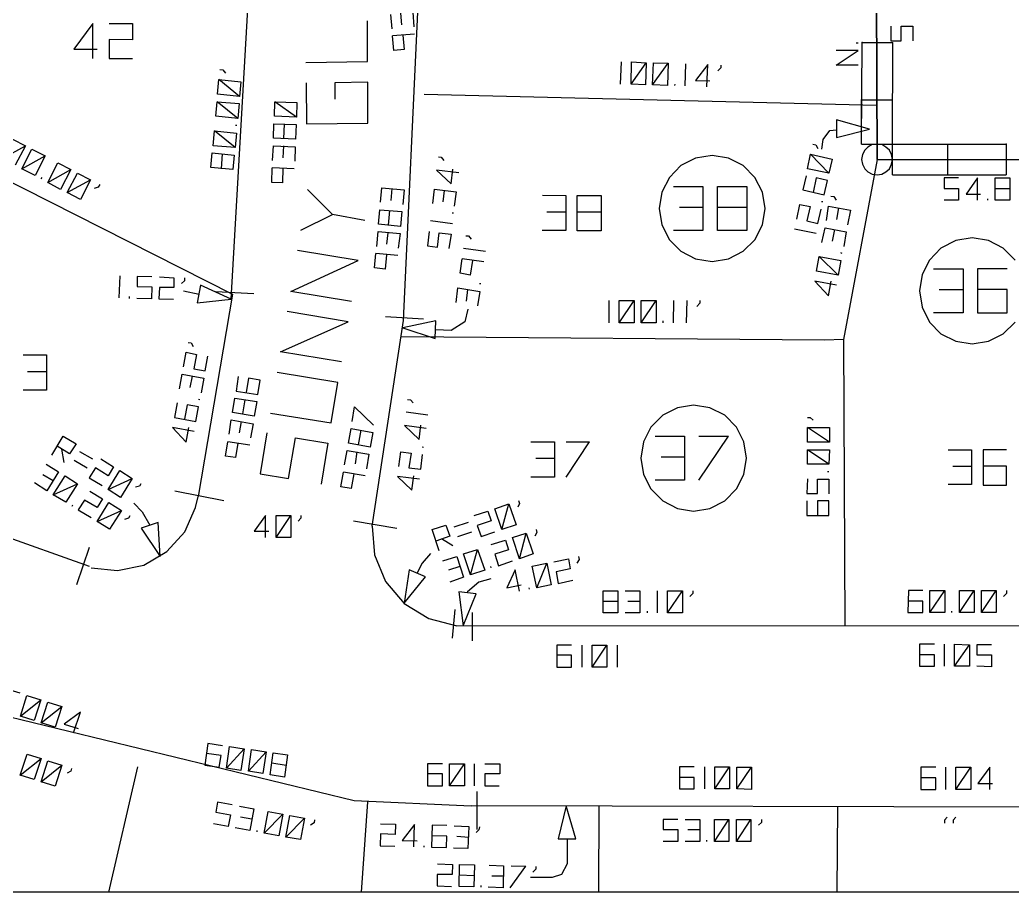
# Model space of a CAD drawing. Extents: x 1.49 to 9.44, y 2.38 to 6.36.
# Drawn here: x 3.867 to 6.119, y 2.378 to 4.355 of the extents above; entities that cross this region are included whole.
import ezdxf

# ---------------------------------------------------------------- set-up
doc = ezdxf.new("R2010")
doc.units = 0
doc.layers.get('0').update_dxf_attribs({"linetype": 'CONTINUOUS'})
for name, color, linetype in [('DIMENSIONS', 2, 'CONTINUOUS'), ('LOT-NOS', 1, 'CONTINUOUS'), ('LOTS', 3, 'CONTINUOUS'), ('PARCEL-NOS', 7, 'CONTINUOUS'), ('STREET-TXT', 5, 'CONTINUOUS'), ('STREETS', 6, 'CONTINUOUS')]:
    doc.layers.add(name, color=color, linetype=linetype)

msp = doc.modelspace()

# ---------------------------------------------------------------- linework, layer by layer
msp.add_line((7.024, 2.378), (1.517, 2.378))
at = {"layer": 'DIMENSIONS'}
for p, q in [((4.712, 4.335), (4.709, 4.368)), ((4.734, 4.344), (4.732, 4.371)), ((4.759, 4.373), (4.761, 4.34)), ((4.763, 4.323), (4.713, 4.319)), ((5.843, 4.341), (5.843, 4.308)), ((5.867, 4.308), (5.867, 4.341)), ((5.867, 4.341), (5.893, 4.341)), ((5.893, 4.341), (5.893, 4.308)), ((4.716, 4.286), (4.713, 4.319)), ((4.736, 4.321), (4.739, 4.288)), ((5.769, 4.303), (5.765, 4.303)), ((5.843, 4.308), (5.867, 4.308)), ((4.739, 4.288), (4.716, 4.286)), ((5.719, 4.253), (5.769, 4.286)), ((5.769, 4.286), (5.719, 4.286)), ((5.23, 4.21), (5.232, 4.26)), ((5.254, 4.21), (5.255, 4.26)), ((5.254, 4.21), (5.288, 4.258)), ((5.255, 4.26), (5.288, 4.258)), ((5.288, 4.258), (5.287, 4.208)), ((5.303, 4.208), (5.305, 4.258)), ((5.303, 4.208), (5.338, 4.257)), ((5.305, 4.258), (5.338, 4.257)), ((5.338, 4.257), (5.337, 4.207)), ((5.377, 4.206), (5.378, 4.256)), ((4.321, 4.243), (4.328, 4.242)), ((4.328, 4.242), (4.334, 4.235)), ((5.428, 4.254), (5.4, 4.218)), ((5.426, 4.204), (5.428, 4.254)), ((5.458, 4.247), (5.451, 4.24)), ((5.458, 4.253), (5.458, 4.247)), ((5.769, 4.253), (5.719, 4.253)), ((4.316, 4.187), (4.319, 4.22)), ((4.319, 4.22), (4.369, 4.215)), ((4.366, 4.182), (4.319, 4.22)), ((4.369, 4.215), (4.366, 4.182)), ((5.287, 4.208), (5.254, 4.21)), ((5.353, 4.207), (5.354, 4.21)), ((5.4, 4.218), (5.433, 4.217)), ((4.366, 4.182), (4.316, 4.187)), ((5.337, 4.207), (5.303, 4.208)), ((4.312, 4.137), (4.315, 4.17)), ((4.315, 4.17), (4.365, 4.166)), ((4.362, 4.132), (4.315, 4.17)), ((4.365, 4.166), (4.362, 4.132)), ((4.445, 4.137), (4.446, 4.17)), ((4.446, 4.17), (4.496, 4.168)), ((4.495, 4.135), (4.446, 4.17)), ((4.496, 4.168), (4.495, 4.135)), ((4.362, 4.132), (4.312, 4.137)), ((4.443, 4.087), (4.444, 4.12)), ((4.444, 4.12), (4.494, 4.118)), ((4.495, 4.135), (4.445, 4.137)), ((4.466, 4.086), (4.468, 4.12)), ((5.795, 4.108), (5.72, 4.129)), ((5.72, 4.129), (5.72, 4.089)), ((4.306, 4.07), (4.309, 4.104)), ((4.309, 4.104), (4.359, 4.099)), ((4.356, 4.066), (4.309, 4.104)), ((4.359, 4.099), (4.356, 4.066)), ((4.36, 4.116), (4.357, 4.116)), ((4.494, 4.118), (4.493, 4.085)), ((5.69, 4.084), (5.705, 4.105)), ((5.705, 4.105), (5.72, 4.106)), ((5.72, 4.089), (5.795, 4.108)), ((3.851, 4.085), (3.88, 4.07)), ((4.493, 4.085), (4.443, 4.087)), ((5.687, 4.062), (5.69, 4.084)), ((3.828, 4.041), (3.88, 4.07)), ((3.88, 4.07), (3.857, 4.026)), ((3.872, 4.018), (3.895, 4.062)), ((3.895, 4.062), (3.925, 4.047)), ((4.301, 4.021), (4.304, 4.054)), ((4.304, 4.054), (4.354, 4.049)), ((4.356, 4.066), (4.306, 4.07)), ((4.325, 4.018), (4.327, 4.052)), ((4.441, 4.037), (4.443, 4.07)), ((4.443, 4.07), (4.492, 4.068)), ((4.465, 4.043), (4.466, 4.07)), ((4.492, 4.068), (4.491, 4.035)), ((5.666, 4.074), (5.673, 4.072)), ((5.673, 4.072), (5.678, 4.064)), ((3.872, 4.018), (3.925, 4.047)), ((3.925, 4.047), (3.902, 4.003)), ((3.931, 3.987), (3.954, 4.031)), ((3.954, 4.031), (3.983, 4.016)), ((4.354, 4.049), (4.351, 4.016)), ((4.817, 4.045), (4.823, 4.044)), ((4.823, 4.044), (4.829, 4.037)), ((5.654, 4.018), (5.661, 4.051)), ((5.661, 4.051), (5.71, 4.04)), ((5.703, 4.008), (5.661, 4.051)), ((5.71, 4.04), (5.703, 4.008)), ((3.902, 4.003), (3.872, 4.018)), ((3.931, 3.987), (3.983, 4.016)), ((3.983, 4.016), (3.96, 3.971)), ((3.975, 3.964), (3.998, 4.008)), ((3.998, 4.008), (4.028, 3.993)), ((4.351, 4.016), (4.301, 4.021)), ((4.439, 3.987), (4.44, 4.02)), ((4.49, 4.018), (4.44, 4.02)), ((4.464, 4.02), (4.463, 3.986)), ((4.863, 4.009), (4.813, 4.015)), ((4.813, 4.015), (4.846, 3.984)), ((4.846, 3.984), (4.85, 4.017)), ((5.703, 4.008), (5.654, 4.018)), ((3.916, 3.995), (3.918, 3.998)), ((3.96, 3.971), (3.931, 3.987)), ((3.975, 3.964), (4.028, 3.993)), ((4.028, 3.993), (4.005, 3.948)), ((4.463, 3.986), (4.439, 3.987)), ((5.651, 4.002), (5.644, 3.97)), ((5.674, 3.997), (5.667, 3.964)), ((5.7, 3.991), (5.674, 3.997)), ((5.692, 3.959), (5.7, 3.991)), ((5.997, 3.997), (5.964, 3.997)), ((5.964, 3.997), (5.964, 3.973)), ((6.04, 3.997), (6.014, 3.96)), ((6.04, 3.947), (6.04, 3.997)), ((6.08, 3.997), (6.113, 3.997)), ((6.08, 3.947), (6.08, 3.997)), ((6.113, 3.997), (6.113, 3.947)), ((4.005, 3.948), (3.975, 3.964)), ((4.045, 3.976), (4.036, 3.973)), ((4.049, 3.982), (4.045, 3.976)), ((4.686, 3.942), (4.689, 3.975)), ((4.689, 3.975), (4.739, 3.97)), ((4.71, 3.946), (4.712, 3.973)), ((4.739, 3.97), (4.736, 3.937)), ((4.804, 3.939), (4.808, 3.972)), ((4.808, 3.972), (4.857, 3.966)), ((4.828, 3.943), (4.831, 3.969)), ((4.857, 3.966), (4.853, 3.933)), ((5.644, 3.97), (5.692, 3.959)), ((5.964, 3.973), (5.997, 3.973)), ((5.997, 3.973), (5.997, 3.947)), ((6.08, 3.973), (6.113, 3.973)), ((5.689, 3.943), (5.686, 3.943)), ((5.707, 3.956), (5.714, 3.955)), ((5.714, 3.955), (5.719, 3.947)), ((5.997, 3.947), (5.964, 3.947)), ((6.014, 3.96), (6.047, 3.96)), ((6.063, 3.947), (6.063, 3.95)), ((6.113, 3.947), (6.08, 3.947)), ((4.681, 3.892), (4.684, 3.925)), ((4.684, 3.925), (4.734, 3.921)), ((4.704, 3.89), (4.707, 3.923)), ((4.734, 3.921), (4.731, 3.887)), ((4.851, 3.917), (4.848, 3.917)), ((5.63, 3.904), (5.637, 3.937)), ((5.637, 3.937), (5.66, 3.932)), ((5.66, 3.932), (5.653, 3.9)), ((5.678, 3.894), (5.685, 3.926)), ((5.697, 3.901), (5.702, 3.933)), ((5.702, 3.933), (5.752, 3.924)), ((5.721, 3.903), (5.725, 3.929)), ((5.752, 3.924), (5.745, 3.891)), ((4.849, 3.893), (4.799, 3.9)), ((5.653, 3.9), (5.678, 3.894)), ((4.677, 3.842), (4.68, 3.876)), ((4.68, 3.876), (4.73, 3.871)), ((4.731, 3.887), (4.681, 3.892)), ((4.7, 3.847), (4.703, 3.873)), ((4.796, 3.876), (4.792, 3.843)), ((4.815, 3.84), (4.819, 3.873)), ((4.819, 3.873), (4.846, 3.87)), ((5.674, 3.871), (5.625, 3.881)), ((5.687, 3.851), (5.694, 3.884)), ((5.694, 3.884), (5.742, 3.875)), ((5.711, 3.854), (5.716, 3.88)), ((5.742, 3.875), (5.737, 3.842)), ((4.73, 3.871), (4.726, 3.838)), ((4.846, 3.87), (4.841, 3.837)), ((4.879, 3.866), (4.885, 3.866)), ((4.885, 3.866), (4.891, 3.858)), ((4.792, 3.843), (4.815, 3.84)), ((4.924, 3.83), (4.874, 3.837)), ((5.733, 3.826), (5.73, 3.827)), ((4.672, 3.793), (4.675, 3.826)), ((4.725, 3.821), (4.675, 3.826)), ((4.699, 3.823), (4.696, 3.79)), ((4.866, 3.781), (4.871, 3.814)), ((4.92, 3.807), (4.871, 3.814)), ((4.894, 3.81), (4.889, 3.777)), ((5.675, 3.786), (5.681, 3.819)), ((5.681, 3.819), (5.73, 3.81)), ((5.724, 3.777), (5.681, 3.819)), ((5.73, 3.81), (5.724, 3.777)), ((4.696, 3.79), (4.672, 3.793)), ((5.724, 3.777), (5.675, 3.786)), ((4.093, 3.725), (4.095, 3.775)), ((4.167, 3.773), (4.134, 3.774)), ((4.134, 3.774), (4.134, 3.751)), ((4.184, 3.773), (4.217, 3.771)), ((4.217, 3.771), (4.217, 3.749)), ((4.241, 3.764), (4.234, 3.758)), ((4.241, 3.771), (4.241, 3.764)), ((4.889, 3.777), (4.866, 3.781)), ((5.72, 3.754), (5.671, 3.763)), ((5.671, 3.763), (5.702, 3.73)), ((5.702, 3.73), (5.708, 3.763)), ((4.134, 3.751), (4.167, 3.75)), ((4.167, 3.75), (4.166, 3.723)), ((4.184, 3.749), (4.183, 3.723)), ((4.217, 3.749), (4.184, 3.749)), ((4.239, 3.741), (4.274, 3.734)), ((4.277, 3.754), (4.27, 3.714)), ((4.347, 3.722), (4.277, 3.754)), ((4.312, 3.74), (4.398, 3.735)), ((4.857, 3.715), (4.861, 3.748)), ((4.861, 3.748), (4.911, 3.74)), ((4.881, 3.718), (4.884, 3.744)), ((4.911, 3.74), (4.906, 3.707)), ((4.913, 3.757), (4.91, 3.757)), ((4.116, 3.724), (4.116, 3.728)), ((4.166, 3.723), (4.133, 3.724)), ((4.183, 3.723), (4.216, 3.722)), ((4.27, 3.714), (4.347, 3.722)), ((5.204, 3.669), (5.204, 3.719)), ((5.227, 3.719), (5.261, 3.719)), ((5.227, 3.669), (5.227, 3.719)), ((5.227, 3.669), (5.261, 3.719)), ((5.261, 3.719), (5.261, 3.669)), ((5.277, 3.719), (5.311, 3.719)), ((5.277, 3.669), (5.277, 3.719)), ((5.277, 3.669), (5.311, 3.719)), ((5.311, 3.719), (5.311, 3.669)), ((5.35, 3.669), (5.351, 3.719)), ((5.38, 3.669), (5.381, 3.719)), ((5.41, 3.719), (5.41, 3.713)), ((4.884, 3.7), (4.877, 3.671)), ((5.41, 3.713), (5.403, 3.706)), ((4.697, 3.683), (4.783, 3.678)), ((4.811, 3.673), (4.736, 3.657)), ((4.81, 3.633), (4.811, 3.673)), ((4.877, 3.671), (4.846, 3.651)), ((5.327, 3.669), (5.327, 3.673)), ((4.736, 3.657), (4.81, 3.633)), ((4.846, 3.651), (4.811, 3.653)), ((5.261, 3.669), (5.227, 3.669)), ((5.311, 3.669), (5.277, 3.669)), ((4.239, 3.569), (4.245, 3.602)), ((4.245, 3.602), (4.268, 3.597)), ((4.249, 3.624), (4.256, 3.623)), ((4.256, 3.623), (4.261, 3.615)), ((4.268, 3.597), (4.262, 3.564)), ((4.288, 3.56), (4.294, 3.593)), ((4.262, 3.564), (4.288, 3.56)), ((4.23, 3.519), (4.236, 3.552)), ((4.236, 3.552), (4.285, 3.543)), ((4.254, 3.522), (4.259, 3.548)), ((4.285, 3.543), (4.279, 3.51)), ((4.363, 3.547), (4.358, 3.514)), ((4.386, 3.543), (4.381, 3.511)), ((4.413, 3.539), (4.386, 3.543)), ((4.407, 3.506), (4.413, 3.539)), ((4.358, 3.514), (4.407, 3.506)), ((4.276, 3.494), (4.273, 3.495)), ((4.35, 3.465), (4.355, 3.498)), ((4.355, 3.498), (4.405, 3.49)), ((4.373, 3.462), (4.379, 3.494)), ((4.405, 3.49), (4.399, 3.457)), ((4.747, 3.495), (4.754, 3.494)), ((4.754, 3.494), (4.76, 3.487)), ((4.224, 3.487), (4.218, 3.454)), ((4.247, 3.483), (4.241, 3.45)), ((4.273, 3.478), (4.247, 3.483)), ((4.267, 3.445), (4.273, 3.478)), ((4.621, 3.445), (4.627, 3.478)), ((4.67, 3.437), (4.627, 3.478)), ((4.218, 3.454), (4.267, 3.445)), ((4.342, 3.416), (4.347, 3.449)), ((4.347, 3.449), (4.397, 3.44)), ((4.399, 3.457), (4.35, 3.465)), ((4.366, 3.419), (4.37, 3.445)), ((4.793, 3.459), (4.744, 3.466)), ((5.654, 3.454), (5.66, 3.454)), ((5.66, 3.454), (5.667, 3.448)), ((4.263, 3.422), (4.214, 3.431)), ((4.214, 3.431), (4.245, 3.398)), ((4.245, 3.398), (4.251, 3.431)), ((4.397, 3.44), (4.391, 3.408)), ((4.613, 3.396), (4.619, 3.429)), ((4.619, 3.429), (4.668, 3.42)), ((4.636, 3.392), (4.642, 3.425)), ((4.789, 3.429), (4.74, 3.436)), ((4.74, 3.436), (4.773, 3.404)), ((4.773, 3.404), (4.777, 3.437)), ((5.654, 3.398), (5.654, 3.431)), ((5.654, 3.431), (5.704, 3.431)), ((5.704, 3.398), (5.654, 3.431)), ((5.704, 3.431), (5.704, 3.398)), ((3.94, 3.369), (3.966, 3.412)), ((3.966, 3.412), (3.995, 3.394)), ((4.668, 3.42), (4.662, 3.387)), ((3.98, 3.372), (3.952, 3.389)), ((3.968, 3.352), (3.963, 3.382)), ((3.995, 3.394), (3.98, 3.372)), ((4.003, 3.377), (4.032, 3.36)), ((4.334, 3.366), (4.339, 3.399)), ((4.389, 3.391), (4.339, 3.399)), ((4.362, 3.396), (4.357, 3.363)), ((4.604, 3.347), (4.61, 3.379)), ((4.61, 3.379), (4.659, 3.371)), ((4.662, 3.387), (4.613, 3.396)), ((4.783, 3.386), (4.78, 3.387)), ((5.704, 3.398), (5.654, 3.398)), ((5.654, 3.348), (5.654, 3.381)), ((5.654, 3.381), (5.704, 3.381)), ((5.703, 3.348), (5.654, 3.381)), ((5.704, 3.381), (5.703, 3.348)), ((3.991, 3.357), (4.02, 3.34)), ((4.051, 3.36), (4.08, 3.342)), ((4.357, 3.363), (4.334, 3.366)), ((4.629, 3.349), (4.633, 3.376)), ((4.659, 3.371), (4.654, 3.338)), ((4.727, 3.343), (4.732, 3.376)), ((4.732, 3.376), (4.755, 3.373)), ((4.755, 3.373), (4.75, 3.34)), ((4.777, 3.337), (4.781, 3.37)), ((3.927, 3.348), (3.955, 3.331)), ((4.039, 3.34), (4.025, 3.317)), ((4.068, 3.322), (4.039, 3.34)), ((4.08, 3.342), (4.068, 3.322)), ((4.068, 3.291), (4.094, 3.334)), ((4.094, 3.334), (4.122, 3.316)), ((4.75, 3.34), (4.777, 3.337)), ((5.703, 3.348), (5.654, 3.348)), ((3.92, 3.325), (3.943, 3.311)), ((3.955, 3.331), (3.929, 3.288)), ((3.943, 3.279), (3.97, 3.322)), ((3.97, 3.322), (3.998, 3.304)), ((4.025, 3.317), (4.054, 3.3)), ((4.068, 3.291), (4.122, 3.316)), ((4.122, 3.316), (4.096, 3.273)), ((4.596, 3.297), (4.602, 3.33)), ((4.651, 3.322), (4.602, 3.33)), ((4.625, 3.326), (4.619, 3.293)), ((4.774, 3.314), (4.724, 3.32)), ((4.724, 3.32), (4.757, 3.289)), ((4.757, 3.289), (4.761, 3.322)), ((5.654, 3.315), (5.653, 3.282)), ((5.677, 3.282), (5.677, 3.314)), ((5.677, 3.314), (5.703, 3.314)), ((5.703, 3.331), (5.7, 3.331)), ((5.703, 3.314), (5.703, 3.281)), ((3.929, 3.288), (3.901, 3.306)), ((3.943, 3.279), (3.998, 3.304)), ((3.998, 3.304), (3.972, 3.262)), ((4.026, 3.287), (4.055, 3.27)), ((4.096, 3.273), (4.068, 3.291)), ((4.139, 3.298), (4.13, 3.296)), ((4.142, 3.304), (4.139, 3.298)), ((4.219, 3.288), (4.33, 3.266)), ((4.619, 3.293), (4.596, 3.297)), ((3.972, 3.262), (3.943, 3.279)), ((4.014, 3.267), (4, 3.245)), ((4.043, 3.25), (4.014, 3.267)), ((4.055, 3.27), (4.043, 3.25)), ((4.999, 3.266), (5.001, 3.259)), ((5.653, 3.282), (5.677, 3.282)), ((5.653, 3.265), (5.653, 3.232)), ((5.703, 3.265), (5.677, 3.265)), ((5.677, 3.265), (5.677, 3.232)), ((5.703, 3.232), (5.703, 3.265)), ((3.986, 3.253), (3.988, 3.256)), ((4, 3.245), (4.029, 3.227)), ((4.043, 3.218), (4.069, 3.261)), ((4.043, 3.218), (4.098, 3.243)), ((4.069, 3.261), (4.098, 3.243)), ((4.098, 3.243), (4.071, 3.201)), ((4.126, 3.26), (4.145, 3.24)), ((4.898, 3.232), (4.929, 3.242)), ((4.929, 3.242), (4.937, 3.22)), ((4.945, 3.247), (4.977, 3.258)), ((4.961, 3.2), (4.945, 3.247)), ((4.961, 3.2), (4.977, 3.258)), ((4.977, 3.258), (4.993, 3.211)), ((5.001, 3.259), (4.997, 3.251)), ((4.114, 3.226), (4.105, 3.223)), ((4.117, 3.231), (4.114, 3.226)), ((4.145, 3.24), (4.162, 3.21)), ((4.425, 3.232), (4.399, 3.196)), ((4.425, 3.182), (4.425, 3.232)), ((4.449, 3.232), (4.482, 3.232)), ((4.449, 3.182), (4.449, 3.232)), ((4.449, 3.182), (4.482, 3.232)), ((4.482, 3.232), (4.482, 3.182)), ((4.505, 3.226), (4.499, 3.219)), ((4.505, 3.232), (4.505, 3.226)), ((4.624, 3.22), (4.723, 3.203)), ((4.937, 3.22), (4.905, 3.209)), ((5.653, 3.232), (5.703, 3.232)), ((4.071, 3.201), (4.043, 3.218)), ((4.181, 3.216), (4.143, 3.203)), ((4.143, 3.203), (4.186, 3.139)), ((4.186, 3.139), (4.181, 3.216)), ((4.803, 3.2), (4.834, 3.21)), ((4.819, 3.152), (4.803, 3.2)), ((4.834, 3.21), (4.843, 3.185)), ((4.853, 3.206), (4.885, 3.217)), ((4.905, 3.209), (4.914, 3.184)), ((4.993, 3.211), (4.961, 3.2)), ((5.039, 3.2), (5.04, 3.193)), ((4.399, 3.196), (4.432, 3.196)), ((4.482, 3.182), (4.449, 3.182)), ((4.843, 3.185), (4.811, 3.174)), ((4.85, 3.163), (4.824, 3.179)), ((4.861, 3.184), (4.893, 3.195)), ((4.914, 3.184), (4.945, 3.195)), ((4.937, 3.166), (4.969, 3.176)), ((4.969, 3.176), (4.976, 3.154)), ((4.985, 3.182), (5.016, 3.192)), ((5.001, 3.134), (4.985, 3.182)), ((5.001, 3.134), (5.016, 3.192)), ((5.016, 3.192), (5.032, 3.145)), ((5.04, 3.193), (5.036, 3.185)), ((4.025, 3.159), (3.996, 3.075)), ((4.874, 3.145), (4.906, 3.155)), ((4.89, 3.097), (4.906, 3.155)), ((4.906, 3.155), (4.922, 3.108)), ((4.976, 3.154), (4.945, 3.144)), ((4.799, 3.146), (4.78, 3.124)), ((4.827, 3.129), (4.859, 3.139)), ((4.859, 3.139), (4.874, 3.092)), ((4.89, 3.097), (4.874, 3.145)), ((4.945, 3.144), (4.953, 3.118)), ((4.953, 3.118), (4.985, 3.129)), ((5.032, 3.145), (5.001, 3.134)), ((5.079, 3.127), (5.112, 3.134)), ((5.112, 3.134), (5.116, 3.111)), ((5.136, 3.132), (5.131, 3.124)), ((5.135, 3.139), (5.136, 3.132)), ((4.751, 3.109), (4.739, 3.033)), ((4.788, 3.093), (4.751, 3.109)), ((4.78, 3.124), (4.769, 3.102)), ((4.841, 3.109), (4.866, 3.117)), ((4.922, 3.108), (4.89, 3.097)), ((4.937, 3.113), (4.936, 3.116)), ((4.991, 3.109), (4.972, 3.068)), ((5.001, 3.06), (4.991, 3.109)), ((5.03, 3.117), (5.063, 3.124)), ((5.04, 3.068), (5.03, 3.117)), ((5.04, 3.068), (5.063, 3.124)), ((5.063, 3.124), (5.073, 3.075)), ((5.116, 3.111), (5.084, 3.104)), ((4.739, 3.033), (4.788, 3.093)), ((4.874, 3.092), (4.843, 3.081)), ((4.936, 3.088), (4.909, 3.081)), ((5.084, 3.104), (5.089, 3.078)), ((5.089, 3.078), (5.122, 3.085)), ((4.909, 3.081), (4.883, 3.059)), ((4.972, 3.068), (5.005, 3.075)), ((5.024, 3.065), (5.023, 3.068)), ((5.073, 3.075), (5.04, 3.068)), ((5.883, 3.062), (5.882, 3.012)), ((5.916, 3.062), (5.883, 3.062)), ((5.932, 3.062), (5.966, 3.062)), ((5.932, 3.012), (5.932, 3.062)), ((5.932, 3.012), (5.966, 3.062)), ((5.966, 3.062), (5.966, 3.012)), ((5.999, 3.062), (6.032, 3.062)), ((5.999, 3.012), (5.999, 3.062)), ((5.999, 3.012), (6.032, 3.062)), ((6.032, 3.062), (6.032, 3.012)), ((6.049, 3.062), (6.082, 3.062)), ((6.049, 3.012), (6.049, 3.062)), ((6.049, 3.012), (6.082, 3.062)), ((6.082, 3.062), (6.082, 3.012)), ((6.106, 3.062), (6.106, 3.055)), ((4.863, 3.059), (4.873, 2.982)), ((4.903, 3.054), (4.863, 3.059)), ((4.873, 2.982), (4.903, 3.054)), ((4.883, 3.059), (4.882, 3.057)), ((5.191, 3.061), (5.224, 3.061)), ((5.191, 3.011), (5.191, 3.061)), ((5.224, 3.061), (5.224, 3.011)), ((5.241, 3.061), (5.274, 3.061)), ((5.274, 3.061), (5.274, 3.011)), ((5.314, 3.011), (5.314, 3.061)), ((5.337, 3.061), (5.371, 3.061)), ((5.337, 3.011), (5.337, 3.061)), ((5.337, 3.011), (5.371, 3.061)), ((5.371, 3.061), (5.371, 3.011)), ((5.394, 3.055), (5.387, 3.048)), ((5.394, 3.061), (5.394, 3.055)), ((6.106, 3.055), (6.099, 3.048)), ((4.854, 3.019), (4.848, 2.954)), ((5.191, 3.038), (5.224, 3.038)), ((5.247, 3.038), (5.274, 3.038)), ((5.916, 3.038), (5.883, 3.038)), ((5.916, 3.012), (5.916, 3.038)), ((4.894, 2.948), (4.894, 3.012)), ((5.224, 3.011), (5.191, 3.011)), ((5.274, 3.011), (5.241, 3.011)), ((5.291, 3.011), (5.291, 3.015)), ((5.371, 3.011), (5.337, 3.011)), ((5.882, 3.012), (5.916, 3.012)), ((5.966, 3.012), (5.932, 3.012)), ((5.982, 3.012), (5.982, 3.015)), ((6.032, 3.012), (5.999, 3.012)), ((6.082, 3.012), (6.049, 3.012)), ((5.119, 2.938), (5.086, 2.938)), ((5.086, 2.938), (5.086, 2.888)), ((5.143, 2.888), (5.143, 2.938)), ((5.166, 2.938), (5.199, 2.938)), ((5.166, 2.888), (5.166, 2.938)), ((5.166, 2.888), (5.199, 2.938)), ((5.199, 2.938), (5.199, 2.888)), ((5.223, 2.888), (5.223, 2.938)), ((5.942, 2.94), (5.908, 2.94)), ((5.908, 2.94), (5.908, 2.89)), ((5.965, 2.89), (5.965, 2.94)), ((5.988, 2.94), (6.022, 2.939)), ((5.988, 2.89), (5.988, 2.94)), ((5.988, 2.89), (6.022, 2.939)), ((6.022, 2.939), (6.022, 2.89)), ((6.072, 2.939), (6.038, 2.939)), ((6.038, 2.939), (6.038, 2.916)), ((5.119, 2.915), (5.086, 2.915)), ((5.119, 2.888), (5.119, 2.915)), ((5.942, 2.916), (5.908, 2.916)), ((5.942, 2.89), (5.942, 2.916)), ((6.038, 2.916), (6.072, 2.916)), ((6.072, 2.916), (6.072, 2.889)), ((5.086, 2.888), (5.119, 2.888)), ((5.199, 2.888), (5.166, 2.888)), ((5.908, 2.89), (5.942, 2.89)), ((6.022, 2.89), (5.988, 2.89)), ((6.072, 2.889), (6.038, 2.89)), ((3.868, 2.829), (3.836, 2.839)), ((3.869, 2.777), (3.883, 2.824)), ((3.869, 2.777), (3.915, 2.814)), ((3.883, 2.824), (3.915, 2.814)), ((3.915, 2.814), (3.9, 2.767)), ((3.916, 2.762), (3.931, 2.809)), ((3.916, 2.762), (3.963, 2.799)), ((3.931, 2.809), (3.963, 2.799)), ((3.963, 2.799), (3.948, 2.752)), ((3.9, 2.767), (3.869, 2.777)), ((4.005, 2.786), (3.968, 2.759)), ((3.989, 2.739), (4.005, 2.786)), ((3.948, 2.752), (3.916, 2.762)), ((3.968, 2.759), (4, 2.749)), ((4.294, 2.715), (4.287, 2.666)), ((4.327, 2.71), (4.294, 2.715)), ((4.336, 2.659), (4.343, 2.708)), ((4.336, 2.659), (4.376, 2.703)), ((4.343, 2.708), (4.376, 2.703)), ((4.376, 2.703), (4.369, 2.654)), ((3.868, 2.643), (3.884, 2.691)), ((3.868, 2.643), (3.916, 2.681)), ((3.884, 2.691), (3.916, 2.681)), ((3.916, 2.681), (3.9, 2.633)), ((4.324, 2.688), (4.291, 2.692)), ((4.32, 2.661), (4.324, 2.688)), ((4.386, 2.652), (4.393, 2.701)), ((4.386, 2.652), (4.426, 2.696)), ((4.393, 2.701), (4.426, 2.696)), ((4.426, 2.696), (4.419, 2.647)), ((4.435, 2.644), (4.442, 2.694)), ((4.442, 2.694), (4.475, 2.689)), ((4.475, 2.689), (4.468, 2.639)), ((3.916, 2.628), (3.931, 2.676)), ((3.916, 2.628), (3.963, 2.666)), ((3.931, 2.676), (3.963, 2.666)), ((3.963, 2.666), (3.948, 2.618)), ((3.985, 2.658), (3.983, 2.652)), ((4.287, 2.666), (4.32, 2.661)), ((4.369, 2.654), (4.336, 2.659)), ((4.439, 2.671), (4.472, 2.666)), ((4.826, 2.669), (4.792, 2.669)), ((4.792, 2.669), (4.792, 2.619)), ((4.842, 2.669), (4.876, 2.669)), ((4.842, 2.619), (4.842, 2.669)), ((4.842, 2.619), (4.876, 2.669)), ((4.876, 2.669), (4.876, 2.619)), ((4.899, 2.619), (4.899, 2.669)), ((4.922, 2.669), (4.956, 2.669)), ((4.956, 2.669), (4.956, 2.646)), ((5.397, 2.662), (5.364, 2.662)), ((5.364, 2.662), (5.364, 2.612)), ((5.421, 2.612), (5.421, 2.662)), ((5.444, 2.662), (5.477, 2.662)), ((5.444, 2.612), (5.444, 2.662)), ((5.444, 2.612), (5.477, 2.662)), ((5.477, 2.662), (5.477, 2.612)), ((5.494, 2.661), (5.527, 2.661)), ((5.494, 2.612), (5.494, 2.661)), ((5.494, 2.612), (5.527, 2.661)), ((5.527, 2.661), (5.527, 2.611)), ((5.945, 2.661), (5.911, 2.661)), ((5.911, 2.661), (5.911, 2.611)), ((5.968, 2.611), (5.968, 2.661)), ((5.991, 2.661), (6.025, 2.661)), ((5.991, 2.611), (5.991, 2.661)), ((5.991, 2.611), (6.025, 2.661)), ((6.025, 2.661), (6.025, 2.611)), ((6.068, 2.661), (6.041, 2.624)), ((6.068, 2.611), (6.068, 2.661)), ((3.9, 2.633), (3.868, 2.643)), ((3.983, 2.652), (3.975, 2.648)), ((4.419, 2.647), (4.386, 2.652)), ((4.468, 2.639), (4.435, 2.644)), ((4.826, 2.646), (4.792, 2.646)), ((4.826, 2.619), (4.826, 2.646)), ((4.956, 2.646), (4.922, 2.646)), ((4.922, 2.646), (4.922, 2.619)), ((5.397, 2.638), (5.364, 2.638)), ((5.397, 2.612), (5.397, 2.638)), ((5.945, 2.637), (5.911, 2.637)), ((5.945, 2.611), (5.945, 2.637)), ((3.948, 2.618), (3.916, 2.628)), ((4.792, 2.619), (4.826, 2.619)), ((4.876, 2.619), (4.842, 2.619)), ((4.922, 2.619), (4.955, 2.619)), ((5.364, 2.612), (5.397, 2.612)), ((5.477, 2.612), (5.444, 2.612)), ((5.527, 2.611), (5.494, 2.612)), ((6.041, 2.624), (6.074, 2.624)), ((4.904, 2.606), (4.904, 2.52)), ((5.911, 2.611), (5.945, 2.611)), ((6.025, 2.611), (5.991, 2.611)), ((4.316, 2.582), (4.312, 2.559)), ((4.349, 2.576), (4.316, 2.582)), ((4.366, 2.573), (4.398, 2.567)), ((4.398, 2.567), (4.389, 2.518)), ((5.107, 2.574), (5.089, 2.499)), ((5.129, 2.499), (5.107, 2.574)), ((4.312, 2.559), (4.345, 2.553)), ((4.345, 2.553), (4.34, 2.527)), ((4.368, 2.549), (4.394, 2.544)), ((4.422, 2.512), (4.431, 2.561)), ((4.422, 2.512), (4.464, 2.555)), ((4.431, 2.561), (4.464, 2.555)), ((4.464, 2.555), (4.455, 2.506)), ((4.471, 2.503), (4.48, 2.552)), ((4.471, 2.503), (4.513, 2.546)), ((4.48, 2.552), (4.513, 2.546)), ((4.513, 2.546), (4.504, 2.497)), ((5.971, 2.548), (5.965, 2.541)), ((5.991, 2.548), (5.985, 2.541)), ((4.34, 2.527), (4.307, 2.533)), ((4.389, 2.518), (4.356, 2.524)), ((4.535, 2.535), (4.527, 2.53)), ((4.536, 2.542), (4.535, 2.535)), ((4.686, 2.533), (4.72, 2.532)), ((4.72, 2.532), (4.719, 2.509)), ((4.763, 2.531), (4.735, 2.495)), ((4.761, 2.481), (4.763, 2.531)), ((4.803, 2.53), (4.801, 2.48)), ((4.836, 2.529), (4.803, 2.53)), ((4.853, 2.528), (4.886, 2.527)), ((4.886, 2.527), (4.884, 2.477)), ((4.91, 2.526), (4.909, 2.519)), ((5.36, 2.543), (5.327, 2.543)), ((5.327, 2.543), (5.327, 2.52)), ((5.377, 2.543), (5.41, 2.543)), ((5.41, 2.543), (5.41, 2.493)), ((5.443, 2.543), (5.476, 2.543)), ((5.443, 2.493), (5.443, 2.543)), ((5.443, 2.493), (5.476, 2.543)), ((5.476, 2.543), (5.476, 2.493)), ((5.493, 2.543), (5.526, 2.543)), ((5.493, 2.493), (5.493, 2.543)), ((5.493, 2.493), (5.526, 2.543)), ((5.526, 2.543), (5.526, 2.493)), ((5.55, 2.536), (5.543, 2.53)), ((5.55, 2.543), (5.55, 2.536)), ((5.965, 2.541), (5.965, 2.534)), ((5.985, 2.541), (5.985, 2.534)), ((4.406, 2.515), (4.406, 2.518)), ((4.455, 2.506), (4.422, 2.512)), ((4.504, 2.497), (4.471, 2.503)), ((4.686, 2.51), (4.685, 2.483)), ((4.719, 2.509), (4.686, 2.51)), ((4.836, 2.505), (4.802, 2.506)), ((4.835, 2.479), (4.836, 2.505)), ((4.859, 2.505), (4.886, 2.503)), ((4.909, 2.519), (4.903, 2.513)), ((5.089, 2.499), (5.129, 2.499)), ((5.11, 2.443), (5.11, 2.499)), ((5.327, 2.52), (5.36, 2.52)), ((5.36, 2.52), (5.36, 2.493)), ((5.383, 2.52), (5.41, 2.52)), ((4.685, 2.483), (4.718, 2.482)), ((4.735, 2.495), (4.769, 2.494)), ((4.785, 2.48), (4.785, 2.483)), ((4.801, 2.48), (4.835, 2.479)), ((4.884, 2.477), (4.851, 2.478)), ((5.36, 2.493), (5.327, 2.493)), ((5.41, 2.493), (5.377, 2.493)), ((5.426, 2.493), (5.426, 2.496)), ((5.476, 2.493), (5.443, 2.493)), ((5.526, 2.493), (5.493, 2.493)), ((4.815, 2.442), (4.849, 2.441)), ((4.849, 2.441), (4.848, 2.418)), ((4.864, 2.391), (4.865, 2.441)), ((4.865, 2.441), (4.899, 2.44)), ((4.899, 2.44), (4.897, 2.39)), ((4.932, 2.439), (4.965, 2.438)), ((4.965, 2.438), (4.964, 2.388)), ((4.98, 2.388), (5.015, 2.437)), ((4.982, 2.438), (5.015, 2.437)), ((5.038, 2.436), (5.038, 2.43)), ((5.097, 2.419), (5.11, 2.443)), ((4.848, 2.418), (4.814, 2.418)), ((4.814, 2.418), (4.814, 2.392)), ((4.864, 2.417), (4.898, 2.416)), ((4.938, 2.415), (4.964, 2.415)), ((5.026, 2.412), (5.076, 2.412)), ((5.038, 2.43), (5.031, 2.423)), ((5.076, 2.412), (5.097, 2.419)), ((4.814, 2.392), (4.847, 2.391)), ((4.897, 2.39), (4.864, 2.391)), ((4.914, 2.389), (4.914, 2.393)), ((4.964, 2.388), (4.93, 2.389))]:
    msp.add_line(p, q, dxfattribs=at)
at = {"layer": 'LOT-NOS'}
for p, q in [((4.033, 4.347), (3.99, 4.289)), ((4.033, 4.268), (4.033, 4.347)), ((4.07, 4.347), (4.123, 4.347)), ((4.123, 4.347), (4.123, 4.31)), ((4.123, 4.31), (4.07, 4.311)), ((4.07, 4.311), (4.07, 4.268)), ((3.99, 4.289), (4.043, 4.289)), ((4.07, 4.268), (4.123, 4.268)), ((5.053, 3.958), (5.106, 3.957)), ((5.106, 3.957), (5.106, 3.878)), ((5.132, 3.957), (5.186, 3.957)), ((5.132, 3.877), (5.132, 3.957)), ((5.186, 3.957), (5.186, 3.877)), ((5.063, 3.92), (5.106, 3.92)), ((5.132, 3.92), (5.186, 3.92)), ((5.106, 3.878), (5.052, 3.878)), ((5.186, 3.877), (5.132, 3.877)), ((3.875, 3.596), (3.928, 3.596)), ((3.928, 3.596), (3.928, 3.516)), ((3.885, 3.558), (3.928, 3.558)), ((3.928, 3.516), (3.875, 3.516)), ((5.027, 3.399), (5.08, 3.399)), ((5.08, 3.399), (5.08, 3.319)), ((5.107, 3.399), (5.16, 3.399)), ((5.107, 3.319), (5.16, 3.399)), ((5.973, 3.381), (6.026, 3.381)), ((6.026, 3.381), (6.026, 3.302)), ((6.106, 3.381), (6.053, 3.381)), ((6.053, 3.381), (6.053, 3.301)), ((5.038, 3.362), (5.08, 3.362)), ((5.984, 3.344), (6.026, 3.344)), ((6.106, 3.344), (6.053, 3.344)), ((6.106, 3.301), (6.106, 3.344)), ((5.08, 3.319), (5.027, 3.319)), ((6.026, 3.302), (5.973, 3.302)), ((6.053, 3.301), (6.106, 3.301))]:
    msp.add_line(p, q, dxfattribs=at)
at = {"layer": 'LOTS'}
for p, q in [((5.808, 5.522), (5.812, 4.039)), ((3.453, 4.187), (4.35, 3.734)), ((4.785, 4.187), (5.811, 4.162)), ((5.812, 4.039), (5.736, 3.631)), ((5.812, 4.039), (7.024, 4.037)), ((5.693, 3.629), (4.733, 3.637)), ((5.736, 3.631), (5.693, 3.629)), ((5.736, 3.631), (5.739, 2.982)), ((4.069, 2.378), (4.135, 2.662)), ((4.656, 2.583), (4.642, 2.378)), ((5.181, 2.378), (5.182, 2.574)), ((5.722, 2.572), (5.721, 2.378))]:
    msp.add_line(p, q, dxfattribs=at)
at = {"layer": 'PARCEL-NOS'}
for p, q in [((5.4, 4.042), (5.367, 4.025)), ((5.438, 4.048), (5.4, 4.042)), ((5.475, 4.042), (5.438, 4.048)), ((5.508, 4.025), (5.475, 4.042)), ((5.367, 4.025), (5.341, 3.998)), ((5.535, 3.998), (5.508, 4.025)), ((5.341, 3.998), (5.324, 3.965)), ((5.552, 3.965), (5.535, 3.998)), ((5.324, 3.965), (5.318, 3.928)), ((5.35, 3.978), (5.417, 3.978)), ((5.417, 3.978), (5.417, 3.878)), ((5.45, 3.978), (5.517, 3.978)), ((5.45, 3.878), (5.45, 3.978)), ((5.517, 3.978), (5.517, 3.878)), ((5.558, 3.928), (5.552, 3.965)), ((5.318, 3.928), (5.324, 3.891)), ((5.364, 3.931), (5.417, 3.931)), ((5.45, 3.931), (5.517, 3.931)), ((5.552, 3.891), (5.558, 3.928)), ((5.558, 3.928), (5.558, 3.928)), ((5.324, 3.891), (5.341, 3.857)), ((5.417, 3.878), (5.35, 3.878)), ((5.517, 3.878), (5.45, 3.878)), ((5.535, 3.857), (5.552, 3.891)), ((5.341, 3.857), (5.367, 3.831)), ((5.508, 3.831), (5.535, 3.857)), ((5.991, 3.855), (5.957, 3.838)), ((6.028, 3.861), (5.991, 3.855)), ((6.065, 3.855), (6.028, 3.861)), ((6.098, 3.838), (6.065, 3.855)), ((5.367, 3.831), (5.4, 3.814)), ((5.475, 3.814), (5.508, 3.831)), ((5.957, 3.838), (5.931, 3.811)), ((6.125, 3.811), (6.098, 3.838)), ((5.4, 3.814), (5.438, 3.808)), ((5.438, 3.808), (5.475, 3.814)), ((5.931, 3.811), (5.914, 3.778)), ((5.94, 3.791), (6.007, 3.791)), ((6.007, 3.791), (6.007, 3.691)), ((6.107, 3.791), (6.04, 3.791)), ((6.04, 3.791), (6.04, 3.691)), ((5.914, 3.778), (5.908, 3.741)), ((5.908, 3.741), (5.914, 3.704)), ((5.953, 3.744), (6.007, 3.744)), ((6.107, 3.744), (6.04, 3.744)), ((6.107, 3.691), (6.107, 3.744)), ((5.914, 3.704), (5.931, 3.67)), ((5.931, 3.67), (5.957, 3.644)), ((6.007, 3.691), (5.94, 3.691)), ((6.04, 3.691), (6.107, 3.691)), ((6.098, 3.644), (6.125, 3.67)), ((5.957, 3.644), (5.991, 3.627)), ((5.991, 3.627), (6.028, 3.621)), ((6.028, 3.621), (6.065, 3.627)), ((6.065, 3.627), (6.098, 3.644)), ((5.359, 3.476), (5.326, 3.459)), ((5.396, 3.482), (5.359, 3.476)), ((5.433, 3.476), (5.396, 3.482)), ((5.467, 3.459), (5.433, 3.476)), ((5.326, 3.459), (5.299, 3.432)), ((5.493, 3.432), (5.467, 3.459)), ((5.299, 3.432), (5.282, 3.399)), ((5.51, 3.399), (5.493, 3.432)), ((5.309, 3.412), (5.375, 3.412)), ((5.375, 3.412), (5.375, 3.312)), ((5.408, 3.412), (5.475, 3.412)), ((5.408, 3.312), (5.475, 3.412)), ((5.282, 3.399), (5.276, 3.362)), ((5.516, 3.362), (5.51, 3.399)), ((5.276, 3.362), (5.282, 3.325)), ((5.322, 3.365), (5.375, 3.365)), ((5.51, 3.325), (5.516, 3.362)), ((5.516, 3.362), (5.516, 3.362)), ((5.282, 3.325), (5.299, 3.292)), ((5.375, 3.312), (5.309, 3.312)), ((5.493, 3.292), (5.51, 3.325)), ((5.299, 3.292), (5.326, 3.265)), ((5.467, 3.265), (5.493, 3.292)), ((5.326, 3.265), (5.359, 3.248)), ((5.433, 3.248), (5.467, 3.265)), ((5.359, 3.248), (5.396, 3.242)), ((5.396, 3.242), (5.433, 3.248))]:
    msp.add_line(p, q, dxfattribs=at)
at = {"layer": 'STREET-TXT'}
for p, q in [((4.656, 4.261), (4.656, 4.353)), ((4.516, 4.259), (4.656, 4.261)), ((4.517, 4.213), (4.518, 4.12)), ((4.657, 4.214), (4.582, 4.213)), ((4.582, 4.213), (4.582, 4.176)), ((4.657, 4.121), (4.657, 4.214)), ((4.518, 4.12), (4.657, 4.121)), ((4.577, 3.914), (4.52, 3.971)), ((4.505, 3.879), (4.577, 3.914)), ((4.65, 3.901), (4.577, 3.914)), ((4.635, 3.81), (4.497, 3.833)), ((4.482, 3.74), (4.635, 3.81)), ((4.62, 3.717), (4.482, 3.74)), ((4.612, 3.671), (4.474, 3.694)), ((4.459, 3.603), (4.612, 3.671)), ((4.597, 3.58), (4.459, 3.603)), ((4.589, 3.533), (4.451, 3.556)), ((4.574, 3.442), (4.589, 3.533)), ((4.436, 3.464), (4.574, 3.442)), ((4.428, 3.419), (4.413, 3.326)), ((4.477, 3.316), (4.493, 3.408)), ((4.493, 3.408), (4.566, 3.396)), ((4.566, 3.396), (4.551, 3.303)), ((4.413, 3.326), (4.477, 3.316))]:
    msp.add_line(p, q, dxfattribs=at)
at = {"layer": 'STREETS'}
for p, q in [((5.812, 4.039), (5.808, 5.522)), ((4.738, 3.674), (4.787, 4.745)), ((4.347, 3.722), (4.398, 4.619)), ((5.777, 4.074), (5.778, 4.304)), ((5.778, 4.304), (5.848, 4.304)), ((5.847, 4.074), (5.848, 4.304)), ((5.777, 4.074), (5.777, 4.174)), ((5.777, 4.174), (5.847, 4.174)), ((5.847, 4.074), (5.847, 4.174)), ((5.777, 4.074), (5.847, 4.074)), ((5.777, 4.074), (5.847, 4.074)), ((5.784, 4.06), (5.779, 4.05)), ((5.784, 4.06), (5.779, 4.05)), ((5.791, 4.067), (5.784, 4.06)), ((5.791, 4.067), (5.784, 4.06)), ((5.801, 4.073), (5.791, 4.067)), ((5.801, 4.073), (5.791, 4.067)), ((5.812, 4.074), (5.801, 4.073)), ((5.812, 4.074), (5.801, 4.073)), ((5.823, 4.073), (5.812, 4.074)), ((5.823, 4.073), (5.812, 4.074)), ((5.832, 4.067), (5.823, 4.073)), ((5.832, 4.067), (5.823, 4.073)), ((5.84, 4.06), (5.832, 4.067)), ((5.84, 4.06), (5.832, 4.067)), ((5.845, 4.05), (5.84, 4.06)), ((5.845, 4.05), (5.84, 4.06)), ((5.847, 4.004), (5.847, 4.074)), ((5.847, 4.074), (5.972, 4.074)), ((5.847, 4.004), (5.847, 4.074)), ((5.847, 4.074), (6.105, 4.074)), ((5.972, 4.074), (5.972, 4.004)), ((6.105, 4.074), (6.105, 4.004)), ((5.779, 4.05), (5.777, 4.039)), ((5.779, 4.05), (5.777, 4.039)), ((5.777, 4.039), (5.779, 4.028)), ((5.777, 4.039), (5.779, 4.028)), ((7.024, 4.037), (5.812, 4.039)), ((5.847, 4.039), (5.845, 4.05)), ((5.847, 4.039), (5.845, 4.05)), ((5.845, 4.028), (5.847, 4.039)), ((5.845, 4.028), (5.847, 4.039)), ((5.847, 4.039), (5.847, 4.039)), ((5.847, 4.039), (5.847, 4.039)), ((5.779, 4.028), (5.784, 4.018)), ((5.779, 4.028), (5.784, 4.018)), ((5.784, 4.018), (5.791, 4.011)), ((5.784, 4.018), (5.791, 4.011)), ((5.791, 4.011), (5.801, 4.006)), ((5.791, 4.011), (5.801, 4.006)), ((5.823, 4.006), (5.832, 4.011)), ((5.823, 4.006), (5.832, 4.011)), ((5.832, 4.011), (5.84, 4.018)), ((5.832, 4.011), (5.84, 4.018)), ((5.84, 4.018), (5.845, 4.028)), ((5.84, 4.018), (5.845, 4.028)), ((5.801, 4.006), (5.812, 4.004)), ((5.801, 4.006), (5.812, 4.004)), ((5.812, 4.004), (5.823, 4.006)), ((5.812, 4.004), (5.823, 4.006)), ((5.847, 4.004), (5.972, 4.004)), ((5.847, 4.004), (6.105, 4.004)), ((4.35, 3.734), (4.272, 3.275)), ((4.667, 3.208), (4.738, 3.674)), ((4.266, 3.25), (4.272, 3.275)), ((4.242, 3.195), (4.266, 3.25)), ((3.736, 3.22), (4.025, 3.117)), ((4.667, 3.208), (4.672, 3.143)), ((4.201, 3.15), (4.242, 3.195)), ((4.149, 3.119), (4.201, 3.15)), ((4.672, 3.143), (4.697, 3.082)), ((4.029, 3.113), (4.089, 3.107)), ((4.089, 3.107), (4.149, 3.119)), ((4.697, 3.082), (4.739, 3.032)), ((4.739, 3.032), (4.795, 2.998)), ((4.795, 2.998), (4.859, 2.982)), ((4.859, 2.982), (4.859, 2.982)), ((7.024, 2.98), (4.859, 2.982)), ((3.579, 2.84), (4.626, 2.586)), ((4.626, 2.586), (4.891, 2.574)), ((7.024, 2.568), (4.891, 2.574))]:
    msp.add_line(p, q, dxfattribs=at)
for p in [(5.778, 4.304), (5.777, 4.174), (5.847, 4.074), (5.847, 4.074), (6.105, 4.074)]:
    msp.add_point(p, dxfattribs=at)

doc.saveas('drawing.dxf')
